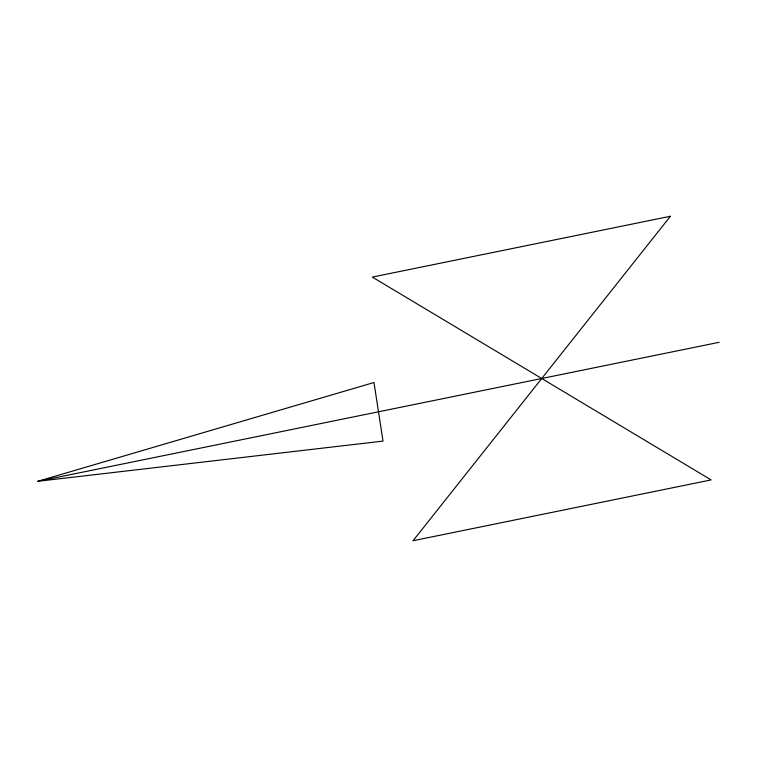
<?xml version="1.0" encoding="UTF-8"?>
<svg xmlns="http://www.w3.org/2000/svg" width="757" height="757" viewBox="0 0 757 757"><rect width="100%" height="100%" fill="white"/><g stroke="black" fill="none" stroke-linecap="round" stroke-linejoin="round"><path stroke-width="1.14" d="M37.85 481.291L373.977 382.503L383.023 441.094L37.85 481.291L719.15 342.306M670.399 216.275L413.057 540.725L711.126 479.919L372.33 277.081L670.399 216.275"/></g></svg>
